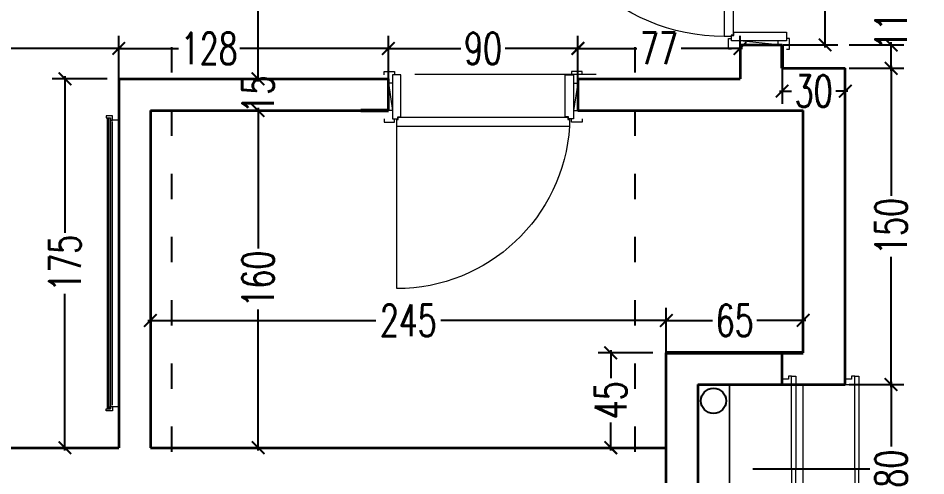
# Model space of a CAD drawing. Header units: centimetres. Extents: x -3207095 to 15275363, y -32656 to 4798027.
# Drawn here: x 698517.3 to 698948.4, y 4437706.2 to 4437923.4 of the extents above; entities that cross this region are included whole.
import ezdxf

# ---------------------------------------------------------------- set-up
doc = ezdxf.new("R2010")
doc.units = ezdxf.units.CM
doc.linetypes.add('ACAD_ISO03W100', pattern=[30, 12, -18])
doc.linetypes.add('DUZ', pattern=[500, 500])
doc.layers.get('0').update_dxf_attribs({"color": 1, "linetype": 'DUZ'})
for name, color, linetype in [('0 MC MAHAL', 94, 'Continuous'), ('DIM', 1, 'DUZ'), ('pen.kap.olc', 205, 'Continuous'), ('TESİSAT', 57, 'Continuous')]:
    doc.layers.add(name, color=color, linetype=linetype)
for name, color, linetype, lineweight in [('DUV', 220, 'Continuous', 50), ('DUVAR', 7, 'Continuous', 35), ('FE_MOBTEF.2', 33, 'Continuous', 18), ('iç duvar', 7, 'Continuous', 50), ('KAPEN', 151, 'Continuous', 9)]:
    doc.layers.add(name, color=color, linetype=linetype, lineweight=lineweight)
doc.styles.add('DIM', font='ROMANSTW.SHX', dxfattribs={"width": 0.7})
doc.dimstyles.new('1_100', dxfattribs={"dimtxt": 15, "dimasz": 6, "dimexe": 6, "dimexo": 0, "dimgap": 2, "dimtad": 0, "dimdec": 1, "dimzin": 11, "dimdsep": 46, "dimtxsty": 'DIM', "dimblk": 'ARCHTICK', "dimcen": 3, "dimdle": 1.25, "dimclrt": 2, "dimadec": 0, "dimazin": 0, "dimtfac": 1.25, "dimtdec": 1, "dimtix": 1, "dimtofl": 0, "dimtmove": 1, "dimatfit": 3, "dimldrblk": 'ARCHTICK', "dimfxl": 20, "dimfxlon": 1, "dimtolj": 1, "dimtzin": 0, "dimarcsym": 0})

# ---------------------------------------------------------------- blocks, each defined once
blk = doc.blocks.new('new block')
at = {"layer": 'KAPEN'}
for p, q in [((105202.0528, 48261.8596), (105202.0198, 48261.8596)), ((105202.0528, 48261.8526), (105202.0528, 48261.8596)), ((105202.0628, 48261.8526), (105202.0528, 48261.8526)), ((105202.0628, 48261.0466), (105202.0628, 48261.8526)), ((105201.2498, 48261.0396), (105202.0528, 48261.0396)), ((105202.0528, 48261.0466), (105202.0628, 48261.0466)), ((105202.0528, 48261.0396), (105202.0528, 48261.0466))]:
    blk.add_line(p, q, dxfattribs=at)
for points in [[(105202.0548, 48261.9196), (105202.0398, 48261.9196), (105202.0398, 48261.8696), (105202.0548, 48261.8696)], [(105202.2248, 48261.8796), (105202.2248, 48261.8996), (105202.0948, 48261.8796), (105202.0948, 48261.8996)], [(105202.2648, 48261.9196), (105202.2798, 48261.9196), (105202.2798, 48261.8696), (105202.2648, 48261.8696)], [(105202.0198, 48261.0396), (105202.0198, 48261.8596)], [(105202.0548, 48260.9796), (105202.0398, 48260.9796), (105202.0398, 48261.0296), (105202.0548, 48261.0296)], [(105202.2648, 48260.9796), (105202.2798, 48260.9796), (105202.2798, 48261.0296), (105202.2648, 48261.0296)], [(105202.2248, 48261.0196), (105202.2248, 48260.9996), (105202.0948, 48261.0196), (105202.0948, 48260.9996)]]:
    blk.add_lwpolyline(points, dxfattribs=at)
for points in [[(105202.0548, 48261.8796), (105202.0548, 48261.8546), (105202.0648, 48261.8546), (105202.0648, 48261.8396), (105202.2648, 48261.8396), (105202.2648, 48261.8796)], [(105202.0548, 48261.0196), (105202.0548, 48261.0446), (105202.0648, 48261.0446), (105202.0648, 48261.0596), (105202.2648, 48261.0596), (105202.2648, 48261.0196)]]:
    blk.add_lwpolyline(points, close=True, dxfattribs=at)
blk.add_arc((105202.0715, 48261.0396), 0.8216, 93.6023, 180, dxfattribs=at)
blk = doc.blocks.new('K210')
for p, q in [((0.04, 0.985), (0.04, 0.032)), ((0.96, 0.032), (0.96, 0.065)), ((0.04, 0.032), (0.047, 0.032)), ((0.047, 0.032), (0.047, 0.022)), ((0.047, 0.022), (0.953, 0.022)), ((0.953, 0.032), (0.96, 0.032)), ((0.953, 0.022), (0.953, 0.032))]:
    blk.add_line(p, q)
for points in [[(-0.02, 0.03), (-0.02, 0.045), (0.03, 0.045), (0.03, 0.03)], [(0.04, 0.065), (0.96, 0.065)], [(1.02, 0.03), (1.02, 0.045), (0.97, 0.045), (0.97, 0.03)], [(0.02, -0.19), (0, -0.19), (0.02, -0.01), (0, -0.01)], [(0.98, -0.19), (1, -0.19), (0.98, -0.01), (1, -0.01)], [(-0.02, -0.23), (-0.02, -0.245), (0.03, -0.245), (0.03, -0.23)], [(1.02, -0.23), (1.02, -0.245), (0.97, -0.245), (0.97, -0.23)]]:
    blk.add_lwpolyline(points)
for points in [[(0.02, 0.03), (0.045, 0.03), (0.045, 0.02), (0.06, 0.02), (0.06, -0.23), (0.02, -0.23)], [(0.98, 0.03), (0.955, 0.03), (0.955, 0.02), (0.94, 0.02), (0.94, -0.23), (0.98, -0.23)]]:
    blk.add_lwpolyline(points, close=True)
blk.add_arc((0.04, 0.065), 0.92, 0, 90)
blk = doc.blocks.new('rgtkjıtdkfgölv')
at = {"layer": 'FE_MOBTEF.2'}
for p, q in [((104445.9076, 48877.9319), (104445.9076, 48877.9619)), ((104447.2679, 48877.9319), (104447.2679, 48877.9619)), ((104445.9079, 48877.9319), (104445.8879, 48877.9319)), ((104445.8879, 48877.9319), (104445.8879, 48877.9019)), ((104445.8879, 48877.9019), (104445.8979, 48877.9019)), ((104445.8979, 48877.9139), (104445.8979, 48877.9219)), ((104445.8979, 48877.9219), (104447.2779, 48877.9219)), ((104445.8979, 48877.9219), (104445.9079, 48877.9219)), ((104445.8979, 48877.9019), (104445.8979, 48877.9219)), ((104445.8979, 48877.9079), (104445.8979, 48877.9139)), ((104445.8979, 48877.9139), (104447.2779, 48877.9139)), ((104447.2779, 48877.9139), (104445.8979, 48877.9139)), ((104447.2779, 48877.9079), (104445.8979, 48877.9079)), ((104445.9079, 48877.9219), (104445.9079, 48877.9319)), ((104447.2612, 48877.9319), (104445.9143, 48877.9319)), ((104447.2679, 48877.9319), (104447.2879, 48877.9319)), ((104447.2679, 48877.9219), (104447.2679, 48877.9319)), ((104447.2779, 48877.9219), (104447.2679, 48877.9219)), ((104447.2779, 48877.9019), (104447.2779, 48877.9219)), ((104447.2779, 48877.9219), (104447.2779, 48877.9139)), ((104447.2779, 48877.9139), (104447.2779, 48877.9079)), ((104447.2879, 48877.9019), (104447.2779, 48877.9019)), ((104447.2879, 48877.9319), (104447.2879, 48877.9019))]:
    blk.add_line(p, q, dxfattribs=at)
blk = doc.blocks.new('_ArchTick')
at = {"color": 0, "linetype": 'ByBlock', "const_width": 0.15}
blk.add_lwpolyline([(-0.5, -0.5), (0.5, 0.5)], dxfattribs=at)
blk = doc.blocks.new('*D4797')
at = {"layer": 'Defpoints', "color": 0, "linetype": 'Continuous', "lineweight": 5, "transparency": 16777216}
for p in [(699085.1, 4439902.39), (698905.1, 4439884.58), (699085.1, -32530.57)]:
    blk.add_point(p, dxfattribs=at)
at = {"layer": 'DIM', "color": 0, "linetype": 'Continuous', "lineweight": -2, "transparency": 16777216}
for p, q in [((698905.1, 4439884.58), (698905.1, 4439908.39)), ((699085.1, 4439882.39), (699085.1, 4439908.39)), ((698903.85, 4439902.39), (698980.6, 4439902.39)), ((699086.35, 4439902.39), (699009.6, 4439902.39))]:
    blk.add_line(p, q, dxfattribs=at)
at = {"layer": 'DIM', "color": 0, "linetype": 'Continuous', "lineweight": -2, "transparency": 16777216, "xscale": 6, "yscale": 6, "zscale": 6, "rotation": 180}
blk.add_blockref('_ArchTick', (698905.1, 4439902.39), dxfattribs=at)
at = {"layer": 'DIM', "color": 0, "linetype": 'Continuous', "lineweight": -2, "transparency": 16777216, "xscale": 6, "yscale": 6, "zscale": 6}
blk.add_blockref('_ArchTick', (699085.1, 4439902.39), dxfattribs=at)
at = {"layer": 'DIM', "color": 2, "linetype": 'Continuous', "lineweight": 5, "transparency": 16777216, "insert": (698995.1, 4439902.39), "char_height": 15, "attachment_point": 5, "style": 'DIM'}
blk.add_mtext('\\A1;180', dxfattribs=at)
blk = doc.blocks.new('*D5228')
at = {"layer": 'Defpoints', "color": 0, "linetype": 'Continuous', "lineweight": 5, "transparency": 16777216}
for p in [(698910.1, 4437749.58), (698931.86, 4437749.58), (698910.1, 4437669.58)]:
    blk.add_point(p, dxfattribs=at)
at = {"layer": 'DIM', "color": 0, "linetype": 'Continuous', "lineweight": -2, "transparency": 16777216}
for p, q in [((698931.86, 4437750.83), (698931.86, 4437720.08)), ((698911.86, 4437749.58), (698937.86, 4437749.58)), ((698931.86, 4437668.33), (698931.86, 4437699.08)), ((698911.86, 4437669.58), (698937.86, 4437669.58))]:
    blk.add_line(p, q, dxfattribs=at)
at = {"layer": 'DIM', "color": 0, "linetype": 'Continuous', "lineweight": -2, "transparency": 16777216, "xscale": 6, "yscale": 6, "zscale": 6}
for p, rotation in [((698931.86, 4437749.58), 90), ((698931.86, 4437669.58), 270)]:
    blk.add_blockref('_ArchTick', p, dxfattribs=dict(at, rotation=rotation))
at = {"layer": 'DIM', "color": 2, "linetype": 'Continuous', "lineweight": 5, "transparency": 16777216, "insert": (698931.86, 4437709.58), "char_height": 15, "attachment_point": 5, "rotation": 90, "style": 'DIM'}
blk.add_mtext('\\A1;80', dxfattribs=at)
blk = doc.blocks.new('*D5229')
at = {"layer": 'Defpoints', "color": 0, "linetype": 'Continuous', "lineweight": 5, "transparency": 16777216}
for p in [(698910.1, 4437899.58), (698931.86, 4437899.58), (698910.1, 4437749.58)]:
    blk.add_point(p, dxfattribs=at)
at = {"layer": 'DIM', "color": 0, "linetype": 'Continuous', "lineweight": -2, "transparency": 16777216}
for p, q in [((698911.86, 4437899.58), (698937.86, 4437899.58)), ((698931.86, 4437900.83), (698931.86, 4437839.08)), ((698931.86, 4437748.33), (698931.86, 4437810.08)), ((698911.86, 4437749.58), (698937.86, 4437749.58))]:
    blk.add_line(p, q, dxfattribs=at)
at = {"layer": 'DIM', "color": 0, "linetype": 'Continuous', "lineweight": -2, "transparency": 16777216, "xscale": 6, "yscale": 6, "zscale": 6}
for p, rotation in [((698931.86, 4437899.58), 90), ((698931.86, 4437749.58), 270)]:
    blk.add_blockref('_ArchTick', p, dxfattribs=dict(at, rotation=rotation))
at = {"layer": 'DIM', "color": 2, "linetype": 'Continuous', "lineweight": 5, "transparency": 16777216, "insert": (698931.86, 4437824.58), "char_height": 15, "attachment_point": 5, "rotation": 90, "style": 'DIM'}
blk.add_mtext('\\A1;150', dxfattribs=at)
blk = doc.blocks.new('*D5230')
at = {"layer": 'Defpoints', "color": 0, "linetype": 'Continuous', "lineweight": 5, "transparency": 16777216}
for p in [(698880.1, 4438010.69), (698900.51, 4438010.69), (698880.1, 4437910.69)]:
    blk.add_point(p, dxfattribs=at)
at = {"layer": 'DIM', "color": 0, "linetype": 'Continuous', "lineweight": -2, "transparency": 16777216}
for p, q in [((698880.51, 4438010.69), (698906.51, 4438010.69)), ((698900.51, 4438011.94), (698900.51, 4437975.19)), ((698900.51, 4437909.44), (698900.51, 4437946.19)), ((698880.51, 4437910.69), (698906.51, 4437910.69))]:
    blk.add_line(p, q, dxfattribs=at)
at = {"layer": 'DIM', "color": 0, "linetype": 'Continuous', "lineweight": -2, "transparency": 16777216, "xscale": 6, "yscale": 6, "zscale": 6}
for p, rotation in [((698900.51, 4438010.69), 90), ((698900.51, 4437910.69), 270)]:
    blk.add_blockref('_ArchTick', p, dxfattribs=dict(at, rotation=rotation))
at = {"layer": 'DIM', "color": 2, "linetype": 'Continuous', "lineweight": 5, "transparency": 16777216, "insert": (698900.51, 4437960.69), "char_height": 15, "attachment_point": 5, "rotation": 90, "style": 'DIM'}
blk.add_mtext('\\A1;100', dxfattribs=at)
blk = doc.blocks.new('*D5232')
at = {"layer": 'Defpoints', "color": 0, "linetype": 'Continuous', "lineweight": 5, "transparency": 16777216}
for p in [(698906.51, 4437910.69), (698931.86, 4437910.69), (698910.1, 4437899.58)]:
    blk.add_point(p, dxfattribs=at)
at = {"layer": 'DIM', "color": 0, "linetype": 'Continuous', "lineweight": -2, "transparency": 16777216}
for p, q in [((698911.86, 4437910.69), (698937.86, 4437910.69)), ((698931.86, 4437898.33), (698931.86, 4437911.94)), ((698911.86, 4437899.58), (698937.86, 4437899.58))]:
    blk.add_line(p, q, dxfattribs=at)
at = {"layer": 'DIM', "color": 0, "linetype": 'Continuous', "lineweight": -2, "transparency": 16777216, "xscale": 6, "yscale": 6, "zscale": 6}
for p, rotation in [((698931.86, 4437910.69), 90), ((698931.86, 4437899.58), 270)]:
    blk.add_blockref('_ArchTick', p, dxfattribs=dict(at, rotation=rotation))
at = {"layer": 'DIM', "color": 2, "linetype": 'Continuous', "lineweight": 5, "transparency": 16777216, "insert": (698931.86, 4437924.08), "char_height": 15, "attachment_point": 5, "rotation": 90, "style": 'DIM'}
blk.add_mtext('\\A1;11.1', dxfattribs=at)
blk = doc.blocks.new('*D5245')
at = {"layer": 'Defpoints', "color": 0, "linetype": 'Continuous', "lineweight": 5, "transparency": 16777216}
for p in [(698880.1, 4437899.58), (698910.1, 4437899.58), (698910.1, 4437888.77)]:
    blk.add_point(p, dxfattribs=at)
at = {"layer": 'DIM', "color": 0, "linetype": 'Continuous', "lineweight": -2, "transparency": 16777216}
for p, q in [((698880.1, 4437899.58), (698880.1, 4437882.77)), ((698910.1, 4437899.58), (698910.1, 4437882.77)), ((698878.85, 4437888.77), (698884.6, 4437888.77)), ((698911.35, 4437888.77), (698905.6, 4437888.77))]:
    blk.add_line(p, q, dxfattribs=at)
at = {"layer": 'DIM', "color": 0, "linetype": 'Continuous', "lineweight": -2, "transparency": 16777216, "xscale": 6, "yscale": 6, "zscale": 6, "rotation": 180}
blk.add_blockref('_ArchTick', (698880.1, 4437888.77), dxfattribs=at)
at = {"layer": 'DIM', "color": 0, "linetype": 'Continuous', "lineweight": -2, "transparency": 16777216, "xscale": 6, "yscale": 6, "zscale": 6}
blk.add_blockref('_ArchTick', (698910.1, 4437888.77), dxfattribs=at)
at = {"layer": 'DIM', "color": 2, "linetype": 'Continuous', "lineweight": 5, "transparency": 16777216, "insert": (698895.1, 4437888.77), "char_height": 15, "attachment_point": 5, "style": 'DIM'}
blk.add_mtext('\\A1;30', dxfattribs=at)
blk = doc.blocks.new('*D5265')
at = {"layer": 'Defpoints', "color": 0, "linetype": 'Continuous', "lineweight": 5, "transparency": 16777216}
for p in [(698615.1, 4438016.58), (698615.1, 4437894.58), (698631.25, 4437894.58)]:
    blk.add_point(p, dxfattribs=at)
at = {"layer": 'DIM', "color": 0, "linetype": 'Continuous', "lineweight": -2, "transparency": 16777216}
for p, q in [((698631.25, 4438017.83), (698631.25, 4437970.08)), ((698615.1, 4438016.58), (698637.25, 4438016.58)), ((698631.25, 4437893.33), (698631.25, 4437941.08)), ((698615.1, 4437894.58), (698637.25, 4437894.58))]:
    blk.add_line(p, q, dxfattribs=at)
at = {"layer": 'DIM', "color": 0, "linetype": 'Continuous', "lineweight": -2, "transparency": 16777216, "xscale": 6, "yscale": 6, "zscale": 6}
for p, rotation in [((698631.25, 4438016.58), 90), ((698631.25, 4437894.58), 270)]:
    blk.add_blockref('_ArchTick', p, dxfattribs=dict(at, rotation=rotation))
at = {"layer": 'DIM', "color": 2, "linetype": 'Continuous', "lineweight": 5, "transparency": 16777216, "insert": (698631.25, 4437955.58), "char_height": 15, "attachment_point": 5, "rotation": 90, "style": 'DIM'}
blk.add_mtext('\\A1;122', dxfattribs=at)
blk = doc.blocks.new('*D5266')
at = {"layer": 'Defpoints', "color": 0, "linetype": 'Continuous', "lineweight": 5, "transparency": 16777216}
for p in [(698565.1, 4437894.58), (698539.53, 4437719.58), (698565.1, 4437719.58)]:
    blk.add_point(p, dxfattribs=at)
at = {"layer": 'DIM', "color": 0, "linetype": 'Continuous', "lineweight": -2, "transparency": 16777216}
for p, q in [((698559.53, 4437894.58), (698533.53, 4437894.58)), ((698539.53, 4437895.83), (698539.53, 4437821.58)), ((698539.53, 4437718.33), (698539.53, 4437792.58)), ((698559.53, 4437719.58), (698533.53, 4437719.58))]:
    blk.add_line(p, q, dxfattribs=at)
at = {"layer": 'DIM', "color": 0, "linetype": 'Continuous', "lineweight": -2, "transparency": 16777216, "xscale": 6, "yscale": 6, "zscale": 6}
for p, rotation in [((698539.53, 4437894.58), 90), ((698539.53, 4437719.58), 270)]:
    blk.add_blockref('_ArchTick', p, dxfattribs=dict(at, rotation=rotation))
at = {"layer": 'DIM', "color": 2, "linetype": 'Continuous', "lineweight": 5, "transparency": 16777216, "insert": (698539.53, 4437807.08), "char_height": 15, "attachment_point": 5, "rotation": 90, "style": 'DIM'}
blk.add_mtext('\\A1;175', dxfattribs=at)
blk = doc.blocks.new('*D5267')
at = {"layer": 'Defpoints', "color": 0, "linetype": 'Continuous', "lineweight": 5, "transparency": 16777216}
for p in [(698580.1, 4437779.96), (698580.1, 4437764.58), (698825.1, 4437764.58)]:
    blk.add_point(p, dxfattribs=at)
at = {"layer": 'DIM', "color": 0, "linetype": 'Continuous', "lineweight": -2, "transparency": 16777216}
for p, q in [((698580.1, 4437764.58), (698580.1, 4437785.96)), ((698825.1, 4437764.58), (698825.1, 4437785.96)), ((698578.85, 4437779.96), (698687.1, 4437779.96)), ((698826.35, 4437779.96), (698718.1, 4437779.96))]:
    blk.add_line(p, q, dxfattribs=at)
at = {"layer": 'DIM', "color": 0, "linetype": 'Continuous', "lineweight": -2, "transparency": 16777216, "xscale": 6, "yscale": 6, "zscale": 6, "rotation": 180}
blk.add_blockref('_ArchTick', (698580.1, 4437779.96), dxfattribs=at)
at = {"layer": 'DIM', "color": 0, "linetype": 'Continuous', "lineweight": -2, "transparency": 16777216, "xscale": 6, "yscale": 6, "zscale": 6}
blk.add_blockref('_ArchTick', (698825.1, 4437779.96), dxfattribs=at)
at = {"layer": 'DIM', "color": 2, "linetype": 'Continuous', "lineweight": 5, "transparency": 16777216, "insert": (698702.6, 4437779.96), "char_height": 15, "attachment_point": 5, "style": 'DIM'}
blk.add_mtext('\\A1;245', dxfattribs=at)
blk = doc.blocks.new('*D5268')
at = {"layer": 'Defpoints', "color": 0, "linetype": 'Continuous', "lineweight": 5, "transparency": 16777216}
for p in [(698890.1, 4437779.96), (698825.1, 4437764.58), (698890.1, 4437764.58)]:
    blk.add_point(p, dxfattribs=at)
at = {"layer": 'DIM', "color": 0, "linetype": 'Continuous', "lineweight": -2, "transparency": 16777216}
for p, q in [((698825.1, 4437764.58), (698825.1, 4437785.96)), ((698890.1, 4437764.58), (698890.1, 4437785.96)), ((698823.85, 4437779.96), (698847.1, 4437779.96)), ((698891.35, 4437779.96), (698868.1, 4437779.96))]:
    blk.add_line(p, q, dxfattribs=at)
at = {"layer": 'DIM', "color": 0, "linetype": 'Continuous', "lineweight": -2, "transparency": 16777216, "xscale": 6, "yscale": 6, "zscale": 6, "rotation": 180}
blk.add_blockref('_ArchTick', (698825.1, 4437779.96), dxfattribs=at)
at = {"layer": 'DIM', "color": 0, "linetype": 'Continuous', "lineweight": -2, "transparency": 16777216, "xscale": 6, "yscale": 6, "zscale": 6}
blk.add_blockref('_ArchTick', (698890.1, 4437779.96), dxfattribs=at)
at = {"layer": 'DIM', "color": 2, "linetype": 'Continuous', "lineweight": 5, "transparency": 16777216, "insert": (698857.6, 4437779.96), "char_height": 15, "attachment_point": 5, "style": 'DIM'}
blk.add_mtext('\\A1;65', dxfattribs=at)
blk = doc.blocks.new('*D5269')
at = {"layer": 'Defpoints', "color": 0, "linetype": 'Continuous', "lineweight": 5, "transparency": 16777216}
for p in [(698615.1, 4437894.58), (698615.1, 4437879.58), (698631.25, 4437879.58)]:
    blk.add_point(p, dxfattribs=at)
at = {"layer": 'DIM', "color": 0, "linetype": 'Continuous', "lineweight": -2, "transparency": 16777216}
for p, q in [((698631.25, 4437894.58), (698631.25, 4437900.58)), ((698615.1, 4437894.58), (698637.25, 4437894.58)), ((698615.1, 4437879.58), (698637.25, 4437879.58)), ((698631.25, 4437879.58), (698631.25, 4437873.58))]:
    blk.add_line(p, q, dxfattribs=at)
at = {"layer": 'DIM', "color": 0, "linetype": 'Continuous', "lineweight": -2, "transparency": 16777216, "xscale": 6, "yscale": 6, "zscale": 6}
for p, rotation in [((698631.25, 4437894.58), 270), ((698631.25, 4437879.58), 90)]:
    blk.add_blockref('_ArchTick', p, dxfattribs=dict(at, rotation=rotation))
at = {"layer": 'DIM', "color": 2, "linetype": 'Continuous', "lineweight": 5, "transparency": 16777216, "insert": (698631.25, 4437887.08), "char_height": 15, "attachment_point": 5, "rotation": 90, "style": 'DIM'}
blk.add_mtext('\\A1;15', dxfattribs=at)
blk = doc.blocks.new('*D5271')
at = {"layer": 'Defpoints', "color": 0, "linetype": 'Continuous', "lineweight": 5, "transparency": 16777216}
for p in [(698615.1, 4437879.58), (698628.74, 4437719.58), (698631.25, 4437719.58)]:
    blk.add_point(p, dxfattribs=at)
at = {"layer": 'DIM', "color": 0, "linetype": 'Continuous', "lineweight": -2, "transparency": 16777216}
for p, q in [((698631.25, 4437880.83), (698631.25, 4437814.08)), ((698615.1, 4437879.58), (698637.25, 4437879.58)), ((698631.25, 4437718.33), (698631.25, 4437785.08)), ((698628.74, 4437719.58), (698637.25, 4437719.58))]:
    blk.add_line(p, q, dxfattribs=at)
at = {"layer": 'DIM', "color": 0, "linetype": 'Continuous', "lineweight": -2, "transparency": 16777216, "xscale": 6, "yscale": 6, "zscale": 6}
for p, rotation in [((698631.25, 4437879.58), 90), ((698631.25, 4437719.58), 270)]:
    blk.add_blockref('_ArchTick', p, dxfattribs=dict(at, rotation=rotation))
at = {"layer": 'DIM', "color": 2, "linetype": 'Continuous', "lineweight": 5, "transparency": 16777216, "insert": (698631.25, 4437799.58), "char_height": 15, "attachment_point": 5, "rotation": 90, "style": 'DIM'}
blk.add_mtext('\\A1;160', dxfattribs=at)
blk = doc.blocks.new('*D5272')
at = {"layer": 'Defpoints', "color": 0, "linetype": 'Continuous', "lineweight": 5, "transparency": 16777216}
for p in [(698783.1, 4437909), (698783.1, 4437894.58), (698860.1, 4437894.58)]:
    blk.add_point(p, dxfattribs=at)
at = {"layer": 'DIM', "color": 0, "linetype": 'Continuous', "lineweight": -2, "transparency": 16777216}
for p, q in [((698783.1, 4437894.58), (698783.1, 4437915)), ((698860.1, 4437894.58), (698860.1, 4437915)), ((698781.85, 4437909), (698811.1, 4437909)), ((698861.35, 4437909), (698832.1, 4437909))]:
    blk.add_line(p, q, dxfattribs=at)
at = {"layer": 'DIM', "color": 0, "linetype": 'Continuous', "lineweight": -2, "transparency": 16777216, "xscale": 6, "yscale": 6, "zscale": 6, "rotation": 180}
blk.add_blockref('_ArchTick', (698783.1, 4437909), dxfattribs=at)
at = {"layer": 'DIM', "color": 0, "linetype": 'Continuous', "lineweight": -2, "transparency": 16777216, "xscale": 6, "yscale": 6, "zscale": 6}
blk.add_blockref('_ArchTick', (698860.1, 4437909), dxfattribs=at)
at = {"layer": 'DIM', "color": 2, "linetype": 'Continuous', "lineweight": 5, "transparency": 16777216, "insert": (698821.6, 4437909), "char_height": 15, "attachment_point": 5, "style": 'DIM'}
blk.add_mtext('\\A1;77', dxfattribs=at)
blk = doc.blocks.new('*D5273')
at = {"layer": 'Defpoints', "color": 0, "linetype": 'Continuous', "lineweight": 5, "transparency": 16777216}
for p in [(698693.1, 4437909), (698783.1, 4437894.58), (698693.1, 4437892.58)]:
    blk.add_point(p, dxfattribs=at)
at = {"layer": 'DIM', "color": 0, "linetype": 'Continuous', "lineweight": -2, "transparency": 16777216}
for p, q in [((698693.1, 4437892.58), (698693.1, 4437915)), ((698783.1, 4437894.58), (698783.1, 4437915)), ((698691.85, 4437909), (698727.6, 4437909)), ((698784.35, 4437909), (698748.6, 4437909))]:
    blk.add_line(p, q, dxfattribs=at)
at = {"layer": 'DIM', "color": 0, "linetype": 'Continuous', "lineweight": -2, "transparency": 16777216, "xscale": 6, "yscale": 6, "zscale": 6, "rotation": 180}
blk.add_blockref('_ArchTick', (698693.1, 4437909), dxfattribs=at)
at = {"layer": 'DIM', "color": 0, "linetype": 'Continuous', "lineweight": -2, "transparency": 16777216, "xscale": 6, "yscale": 6, "zscale": 6}
blk.add_blockref('_ArchTick', (698783.1, 4437909), dxfattribs=at)
at = {"layer": 'DIM', "color": 2, "linetype": 'Continuous', "lineweight": 5, "transparency": 16777216, "insert": (698738.1, 4437909), "char_height": 15, "attachment_point": 5, "style": 'DIM'}
blk.add_mtext('\\A1;90', dxfattribs=at)
blk = doc.blocks.new('*D5274')
at = {"layer": 'Defpoints', "color": 0, "linetype": 'Continuous', "lineweight": 5, "transparency": 16777216}
for p in [(698565.1, 4437909), (698565.1, 4437892.58), (698693.1, 4437892.58)]:
    blk.add_point(p, dxfattribs=at)
at = {"layer": 'DIM', "color": 0, "linetype": 'Continuous', "lineweight": -2, "transparency": 16777216}
for p, q in [((698565.1, 4437892.58), (698565.1, 4437915)), ((698693.1, 4437892.58), (698693.1, 4437915)), ((698563.85, 4437909), (698593.51, 4437909)), ((698694.35, 4437909), (698622.51, 4437909))]:
    blk.add_line(p, q, dxfattribs=at)
at = {"layer": 'DIM', "color": 0, "linetype": 'Continuous', "lineweight": -2, "transparency": 16777216, "xscale": 6, "yscale": 6, "zscale": 6, "rotation": 180}
blk.add_blockref('_ArchTick', (698565.1, 4437909), dxfattribs=at)
at = {"layer": 'DIM', "color": 0, "linetype": 'Continuous', "lineweight": -2, "transparency": 16777216, "xscale": 6, "yscale": 6, "zscale": 6}
blk.add_blockref('_ArchTick', (698693.1, 4437909), dxfattribs=at)
at = {"layer": 'DIM', "color": 2, "linetype": 'Continuous', "lineweight": 5, "transparency": 16777216, "insert": (698608.01, 4437909), "char_height": 15, "attachment_point": 5, "style": 'DIM'}
blk.add_mtext('\\A1;128', dxfattribs=at)
blk = doc.blocks.new('*D5275')
at = {"layer": 'Defpoints', "color": 0, "linetype": 'Continuous', "lineweight": 5, "transparency": 16777216}
for p in [(698065.1, 4437909), (698065.1, 4437894.58), (698565.1, 4437894.58)]:
    blk.add_point(p, dxfattribs=at)
at = {"layer": 'DIM', "color": 0, "linetype": 'Continuous', "lineweight": -2, "transparency": 16777216}
for p, q in [((698065.1, 4437894.58), (698065.1, 4437915)), ((698565.1, 4437894.58), (698565.1, 4437915)), ((698063.85, 4437909), (698299.6, 4437909)), ((698566.35, 4437909), (698330.6, 4437909))]:
    blk.add_line(p, q, dxfattribs=at)
at = {"layer": 'DIM', "color": 0, "linetype": 'Continuous', "lineweight": -2, "transparency": 16777216, "xscale": 6, "yscale": 6, "zscale": 6, "rotation": 180}
blk.add_blockref('_ArchTick', (698065.1, 4437909), dxfattribs=at)
at = {"layer": 'DIM', "color": 0, "linetype": 'Continuous', "lineweight": -2, "transparency": 16777216, "xscale": 6, "yscale": 6, "zscale": 6}
blk.add_blockref('_ArchTick', (698565.1, 4437909), dxfattribs=at)
at = {"layer": 'DIM', "color": 2, "linetype": 'Continuous', "lineweight": 5, "transparency": 16777216, "insert": (698315.1, 4437909), "char_height": 15, "attachment_point": 5, "style": 'DIM'}
blk.add_mtext('\\A1;500', dxfattribs=at)
blk = doc.blocks.new('*D5299')
at = {"layer": 'Defpoints', "color": 0, "linetype": 'Continuous', "lineweight": 5, "transparency": 16777216}
for p in [(698798.7, 4437764.58), (698825.1, 4437764.58), (698825.1, 4437719.58)]:
    blk.add_point(p, dxfattribs=at)
at = {"layer": 'DIM', "color": 0, "linetype": 'Continuous', "lineweight": -2, "transparency": 16777216}
for p, q in [((698818.7, 4437764.58), (698792.7, 4437764.58)), ((698798.7, 4437765.83), (698798.7, 4437752.58)), ((698798.7, 4437718.33), (698798.7, 4437731.58)), ((698818.7, 4437719.58), (698792.7, 4437719.58))]:
    blk.add_line(p, q, dxfattribs=at)
at = {"layer": 'DIM', "color": 0, "linetype": 'Continuous', "lineweight": -2, "transparency": 16777216, "xscale": 6, "yscale": 6, "zscale": 6}
for p, rotation in [((698798.7, 4437764.58), 90), ((698798.7, 4437719.58), 270)]:
    blk.add_blockref('_ArchTick', p, dxfattribs=dict(at, rotation=rotation))
at = {"layer": 'DIM', "color": 2, "linetype": 'Continuous', "lineweight": 5, "transparency": 16777216, "insert": (698798.7, 4437742.08), "char_height": 15, "attachment_point": 5, "rotation": 90, "style": 'DIM'}
blk.add_mtext('\\A1;45', dxfattribs=at)

msp = doc.modelspace()

# ---------------------------------------------------------------- linework, layer by layer
at = {"color": 232, "linetype": 'ACAD_ISO03W100'}
for p, q in [((698590.1, 4439979.58), (698590.1, 4436849.58)), ((698810.1, 4439979.58), (698810.1, 4436849.58))]:
    msp.add_line(p, q, dxfattribs=at)
at = {"layer": 'DUV'}
for p, q in [((698880.1, 4437910.69), (698880.1, 4437899.58)), ((698680.1, 4437879.58), (698693.1, 4437879.58)), ((698825.1, 4437764.58), (698890.1, 4437764.58))]:
    msp.add_line(p, q, dxfattribs=at)
at = {"layer": 'DUVAR'}
for p, q in [((698860.1, 4437910.69), (698860.1, 4437894.58)), ((698860.1, 4437910.69), (698880.1, 4437910.69)), ((698880.1, 4437899.58), (698880.1, 4437910.69)), ((698880.1, 4437899.58), (698910.1, 4437899.58)), ((698910.1, 4437749.58), (698910.1, 4437899.58)), ((698565.1, 4437894.58), (698565.1, 4437719.58)), ((698565.1, 4437894.58), (698693.1, 4437894.58)), ((698693.1, 4437879.58), (698693.1, 4437894.58)), ((698783.1, 4437894.58), (698860.1, 4437894.58)), ((698783.1, 4437894.58), (698783.1, 4437879.58)), ((698580.1, 4437879.58), (698580.1, 4437719.58)), ((698580.1, 4437879.58), (698693.1, 4437879.58)), ((698783.1, 4437879.58), (698890.1, 4437879.58)), ((698890.1, 4437764.58), (698890.1, 4437879.58)), ((698825.1, 4437654.58), (698825.1, 4437764.58)), ((698825.1, 4437764.58), (698880.1, 4437764.58)), ((698825.1, 4437719.58), (698825.1, 4437764.58)), ((698825.1, 4437764.58), (698890.1, 4437764.58)), ((698880.1, 4437749.58), (698880.1, 4437764.58)), ((698840.1, 4437749.58), (698840.1, 4437669.58)), ((698840.1, 4437749.58), (698880.1, 4437749.58)), ((698840.1, 4437749.58), (698840.1, 4437669.58)), ((698840.1, 4437749.58), (698910.1, 4437749.58)), ((698065.1, 4437719.58), (698565.1, 4437719.58)), ((698580.1, 4437719.58), (698825.1, 4437719.58))]:
    msp.add_line(p, q, dxfattribs=at)
at = {"layer": 'iç duvar', "color": 7, "lineweight": 18}
msp.add_line((698855.05, 4437749.58), (698855.05, 4437669.58), dxfattribs=at)
at = {"layer": 'KAPEN'}
for p, q in [((698791.84, 4437896.58), (698705.63, 4437896.58)), ((698855.05, 4437669.58), (698855.05, 4437749.58)), ((698890.1, 4437669.58), (698890.1, 4437749.58))]:
    msp.add_line(p, q, dxfattribs=at)
for points in [[(698884.6, 4437749.58), (698884.6, 4437753.58), (698883.1, 4437753.58), (698883.1, 4437752.08), (698880.1, 4437752.08), (698880.1, 4437749.58), (698884.6, 4437749.58)], [(698884.6, 4437749.58), (698884.6, 4437753.58), (698883.1, 4437753.58), (698883.1, 4437752.08), (698880.1, 4437752.08), (698880.1, 4437749.58), (698884.6, 4437749.58)], [(698914.6, 4437749.58), (698914.6, 4437753.58), (698913.1, 4437753.58), (698913.1, 4437752.08), (698910.1, 4437752.08), (698910.1, 4437749.58), (698914.6, 4437749.58)], [(698914.6, 4437749.58), (698914.6, 4437753.58), (698913.1, 4437753.58), (698913.1, 4437752.08), (698910.1, 4437752.08), (698910.1, 4437749.58), (698914.6, 4437749.58)]]:
    msp.add_lwpolyline(points, close=True, dxfattribs=at)
for points in [[(698884.6, 4437709.58), (698884.6, 4437753.58), (698886.6, 4437753.58), (698886.6, 4437709.58)], [(698914.6, 4437709.58), (698914.6, 4437753.58), (698916.6, 4437753.58), (698916.6, 4437709.58)], [(698884.6, 4437709.58), (698884.6, 4437665.58), (698886.6, 4437665.58), (698886.6, 4437709.58)], [(698914.6, 4437709.58), (698914.6, 4437665.58), (698916.6, 4437665.58), (698916.6, 4437709.58)]]:
    msp.add_lwpolyline(points, dxfattribs=at)
at = {"layer": 'pen.kap.olc'}
msp.add_lwpolyline([(698866.12, 4437709.58), (698921.7, 4437709.58)], dxfattribs=at)
at = {"layer": 'TESİSAT', "color": 8}
msp.add_circle((698847.52, 4437741.82), 6, dxfattribs=at)
msp.add_circle((698847.52, 4437741.82), 6, dxfattribs=at)

# ---------------------------------------------------------------- block references
at = {"xscale": -99.999999999621, "yscale": 99.999999999621, "zscale": 99.999999999621, "rotation": 270}
msp.add_blockref('new block', (-4127406.86, -6082329.91), dxfattribs=at)
at = {"layer": '0 MC MAHAL', "xscale": 99.999999999621, "yscale": 99.999999999621, "zscale": 99.999999999621, "rotation": 270}
msp.add_blockref('rgtkjıtdkfgölv', (-4189231.09, 14882465.85), dxfattribs=at)
at = {"layer": 'KAPEN', "xscale": -99.999999999621, "yscale": 99.999999999621, "zscale": 99.999999999621, "rotation": 90}
msp.add_blockref('K210', (698859.1, 4438010.69), dxfattribs=at)

# ---------------------------------------------------------------- dimensions: what is measured, and where the dimension line sits
at = {"layer": 'DIM', "linetype": 'Continuous', "lineweight": 5}
for base, p1, p2, picture, middle in [((699085.1, 4439902.39), (698905.1, 4439884.58), (699085.1, -32530.57), '*D4797', (698995.1, 4439902.39)), ((698065.1, 4437909), (698565.1, 4437894.58), (698065.1, 4437894.58), '*D5275', (698315.1, 4437909)), ((698693.1, 4437909), (698783.1, 4437894.58), (698693.1, 4437892.58), '*D5273', (698738.1, 4437909)), ((698783.1, 4437909), (698860.1, 4437894.58), (698783.1, 4437894.58), '*D5272', (698821.6, 4437909)), ((698910.1, 4437888.77), (698880.1, 4437899.58), (698910.1, 4437899.58), '*D5245', (698895.1, 4437888.77)), ((698580.1, 4437779.96), (698825.1, 4437764.58), (698580.1, 4437764.58), '*D5267', (698702.6, 4437779.96)), ((698890.1, 4437779.96), (698825.1, 4437764.58), (698890.1, 4437764.58), '*D5268', (698857.6, 4437779.96))]:
    dim = msp.add_linear_dim(base=base, p1=p1, p2=p2, dimstyle='1_100', dxfattribs=at)
    dim.commit()
    dim.dimension.update_dxf_attribs({"geometry": picture, "text_midpoint": middle})
for base, p1, p2, picture, middle in [((698631.25, 4437894.58), (698615.1, 4438016.58), (698615.1, 4437894.58), '*D5265', (698631.25, 4437955.58)), ((698900.51, 4438010.69), (698880.1, 4437910.69), (698880.1, 4438010.69), '*D5230', (698900.51, 4437960.69)), ((698931.86, 4437899.58), (698910.1, 4437749.58), (698910.1, 4437899.58), '*D5229', (698931.86, 4437824.58)), ((698539.53, 4437719.58), (698565.1, 4437894.58), (698565.1, 4437719.58), '*D5266', (698539.53, 4437807.08)), ((698631.25, 4437879.58), (698615.1, 4437894.58), (698615.1, 4437879.58), '*D5269', (698631.25, 4437887.08)), ((698631.25, 4437719.58), (698615.1, 4437879.58), (698628.74, 4437719.58), '*D5271', (698631.25, 4437799.58)), ((698798.7, 4437764.58), (698825.1, 4437719.58), (698825.1, 4437764.58), '*D5299', (698798.7, 4437742.08)), ((698931.86, 4437749.58), (698910.1, 4437669.58), (698910.1, 4437749.58), '*D5228', (698931.86, 4437709.58))]:
    dim = msp.add_linear_dim(base=base, p1=p1, p2=p2, angle=90, dimstyle='1_100', dxfattribs=at)
    dim.commit()
    dim.dimension.update_dxf_attribs({"geometry": picture, "text_midpoint": middle})
dim = msp.add_linear_dim(base=(698931.86, 4437910.69), p1=(698910.1, 4437899.58), p2=(698906.51, 4437910.69), angle=90, dimstyle='1_100', dxfattribs=at)
dim.commit()
dim.dimension.update_dxf_attribs({"geometry": '*D5232', "text_midpoint": (698931.86, 4437924.08), "dimtype": 160})
dim = msp.add_linear_dim(base=(698565.1, 4437909), p1=(698693.1, 4437892.58), p2=(698565.1, 4437892.58), dimstyle='1_100', dxfattribs=at)
dim.commit()
dim.dimension.update_dxf_attribs({"geometry": '*D5274', "text_midpoint": (698608.01, 4437909), "dimtype": 160})

doc.saveas('drawing.dxf')
